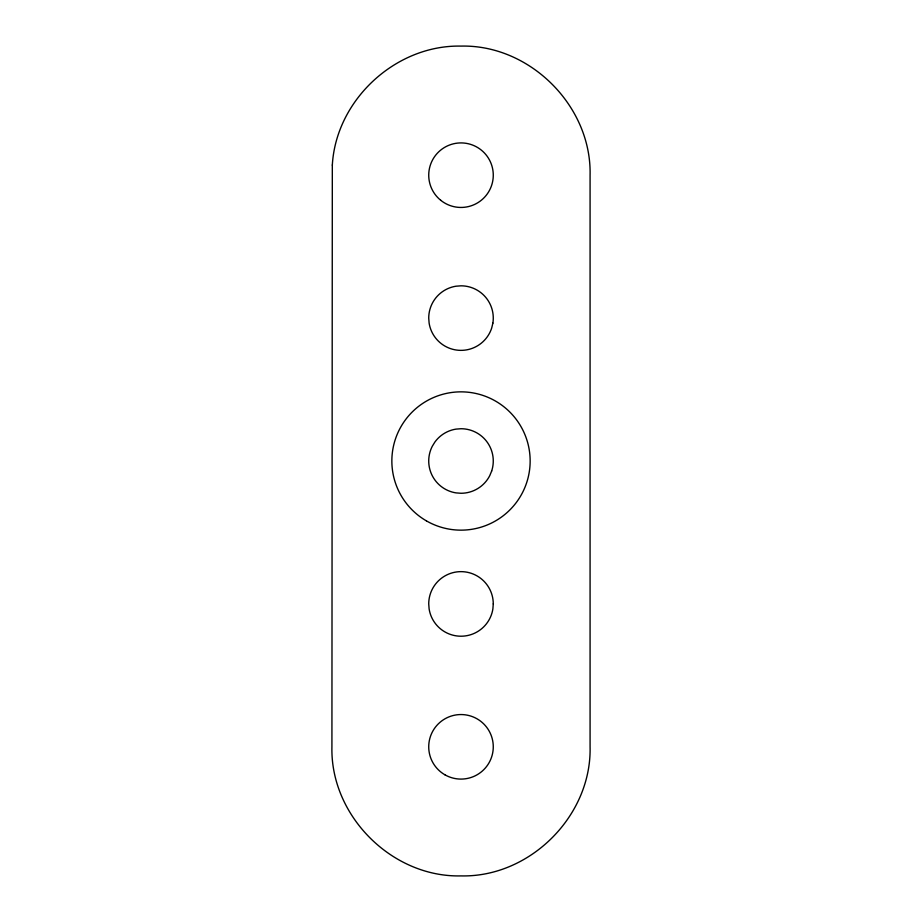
<?xml version="1.0" encoding="UTF-8"?>
<svg xmlns="http://www.w3.org/2000/svg" width="922" height="922" viewBox="0 0 922 922"><rect width="100%" height="100%" fill="white"/><g stroke="black" fill="none" stroke-linecap="round" stroke-linejoin="round"><path stroke-width="1.38" d="M332.323 165.05L331.92 746.82C330.26 815.797 392.023 877.56 461 875.9C529.977 877.56 591.74 815.797 590.08 746.82L590.08 175.18C591.74 106.203 529.977 44.44 461 46.1C395.699 44.729 336.069 99.841 332.323 165.05M493.27 603.91L492.878 608.958A32.27 32.27 0 0 1 429.122 608.958L428.73 603.91A32.27 32.27 0 0 1 461 571.64A32.27 32.27 0 0 1 493.27 603.91M492.878 323.138L491.691 328.059A32.27 32.27 0 0 1 429.122 323.138L428.73 318.09A32.27 32.27 0 0 1 455.952 286.212L461 285.82A32.27 32.27 0 0 1 492.878 323.138M491.691 470.969L489.755 475.648A32.27 32.27 0 0 1 461 493.27L455.952 492.878A32.27 32.27 0 0 1 432.245 446.352L434.896 442.03A32.27 32.27 0 0 1 455.952 429.122L461 428.73A32.27 32.27 0 0 1 491.691 470.969M444.865 774.768A32.27 32.27 0 0 0 493.27 746.82A32.27 32.27 0 0 0 444.865 718.872A32.27 32.27 0 0 0 444.865 774.768M440.693 200.258A32.27 32.27 0 0 0 492.878 180.228A32.27 32.27 0 0 0 449.44 145.054A32.27 32.27 0 0 0 440.693 200.258M426.425 520.884A69.15 69.15 0 0 0 530.15 461A69.15 69.15 0 0 0 426.425 401.116A69.15 69.15 0 0 0 426.425 520.884"/></g></svg>
